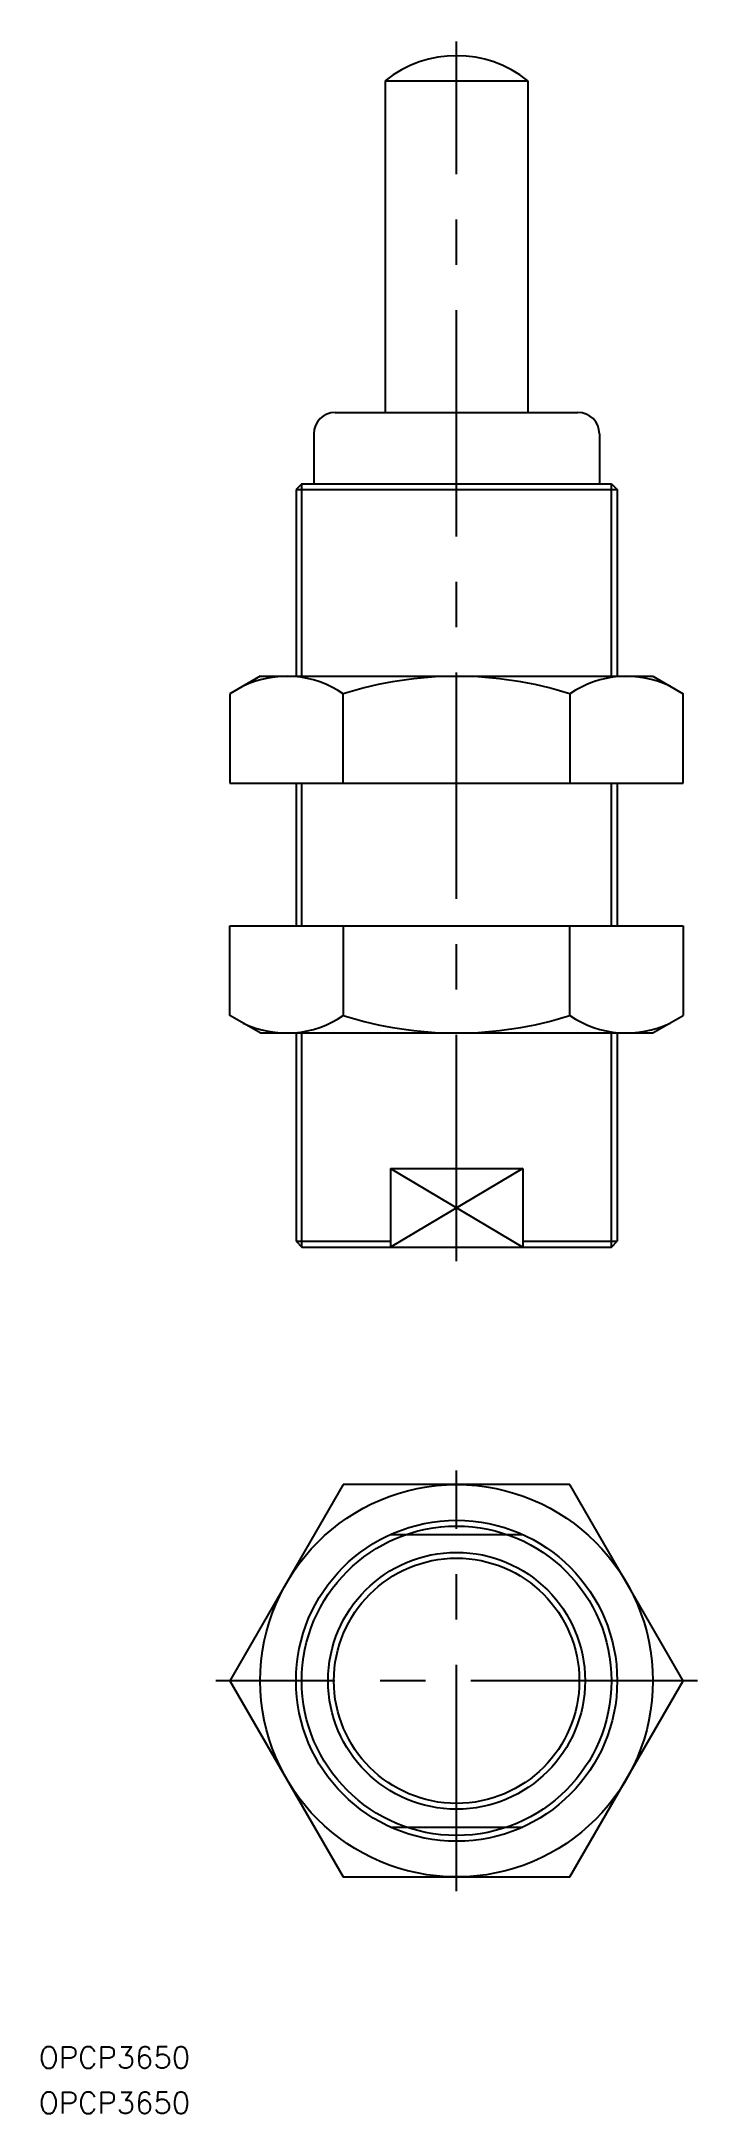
# Model space of a CAD drawing. Extents: x -58 to 34, y -61 to 230.
import ezdxf

# ---------------------------------------------------------------- set-up
doc = ezdxf.new("R2010")
doc.units = 0
doc.linetypes.add('CENTER', pattern=[50.8, 31.75, -6.35, 6.35, -6.35])
doc.layers.get('0').update_dxf_attribs({"linetype": 'CONTINUOUS'})
doc.layers.add('CENTER', color=1, linetype='CENTER')
doc.styles.get("Standard").update_dxf_attribs({"font": 'txt.shx', "height": 3, "bigfont": 'bigfont.shx'})

# ---------------------------------------------------------------- blocks, each defined once
blk = doc.blocks.new('*U13')
at = {"color": 7, "linetype": 'CONTINUOUS'}
blk.add_text('OPCP3650', height=3, dxfattribs=at).set_placement((-58.55, -60.67))
blk = doc.blocks.new('*U14')
at = {"color": 7, "linetype": 'CONTINUOUS'}
blk.add_text('OPCP3650', height=3, dxfattribs=at).set_placement((-58.55, -54.32))

msp = doc.modelspace()

# ---------------------------------------------------------------- linework, layer by layer
at = {"color": 7, "linetype": 'CONTINUOUS'}
for p, q in [((-10, 224.3), (-10, 177.81)), ((-10, 224.3), (10, 224.3)), ((10, 224.3), (10, 177.81)), ((-17, 177.81), (17, 177.81)), ((-20, 174.81), (-20, 167.81)), ((20, 174.81), (20, 167.81)), ((-21.69, 167.81), (-22.5, 167)), ((-22.5, 167), (-22.5, 140.81)), ((-22.5, 167), (22.5, 167)), ((-21.69, 167.81), (21.69, 167.81)), ((21.69, 167.81), (22.5, 167)), ((22.5, 167), (22.5, 140.81)), ((-27.5, 140.81), (-31.75, 138.35)), ((-27.5, 140.81), (27.5, 140.81)), ((27.5, 140.81), (31.75, 138.35)), ((-31.75, 138.35), (-31.75, 125.81)), ((-15.88, 125.81), (-15.88, 138.35)), ((15.88, 138.35), (15.88, 125.81)), ((31.75, 125.81), (31.75, 138.35)), ((-31.75, 125.81), (31.75, 125.81)), ((-22.5, 125.81), (-22.5, 105.81)), ((22.5, 125.81), (22.5, 105.81)), ((-31.75, 93.27), (-31.75, 105.81)), ((-31.75, 105.81), (31.75, 105.81)), ((-15.88, 105.81), (-15.88, 93.27)), ((15.88, 93.27), (15.88, 105.81)), ((31.75, 105.81), (31.75, 93.27)), ((-27.5, 90.81), (-31.75, 93.27)), ((27.5, 90.81), (31.75, 93.27)), ((-27.5, 90.81), (27.5, 90.81)), ((-22.5, 90.81), (-22.5, 61.62)), ((22.5, 90.81), (22.5, 61.62)), ((-9.27, 71.81), (9.27, 71.81)), ((-9.27, 71.81), (-9.27, 60.81)), ((9.27, 71.81), (9.27, 60.81)), ((-22.5, 61.62), (-9.27, 61.62)), ((-22.5, 61.62), (-21.69, 60.81)), ((9.27, 61.62), (22.5, 61.62)), ((21.69, 60.81), (22.5, 61.62)), ((-21.69, 60.81), (21.69, 60.81)), ((-15.88, 27.5), (-31.75, 0)), ((15.88, 27.5), (-15.88, 27.5)), ((31.75, 0), (15.88, 27.5)), ((-9.27, 20.5), (9.27, 20.5)), ((-31.75, 0), (-15.88, -27.5)), ((15.88, -27.5), (31.75, 0)), ((-9.27, -20.5), (9.27, -20.5)), ((-15.88, -27.5), (15.88, -27.5))]:
    msp.add_line(p, q, dxfattribs=at)
at = {"color": 3, "linetype": 'CONTINUOUS'}
for p, q in [((-21.69, 140.81), (-21.69, 167.81)), ((21.69, 140.81), (21.69, 167.81)), ((-21.69, 105.81), (-21.69, 125.81)), ((21.69, 105.81), (21.69, 125.81)), ((-21.69, 60.81), (-21.69, 90.81)), ((21.69, 60.81), (21.69, 90.81)), ((-9.27, 71.81), (9.27, 60.81)), ((9.27, 71.81), (-9.27, 60.81))]:
    msp.add_line(p, q, dxfattribs=at)
at = {"color": 7, "linetype": 'CONTINUOUS'}
for radius in [27.5, 22.5, 17.19]:
    msp.add_circle((0, 0), radius, dxfattribs=at)
at = {"color": 3, "linetype": 'CONTINUOUS'}
for radius in [21.69, 18]:
    msp.add_circle((0, 0), radius, dxfattribs=at)
at = {"color": 7, "linetype": 'CONTINUOUS'}
for centre, radius, start, end in [((0, 211.81), 16, 51.3178, 128.6822), ((-17, 174.81), 3, 90, 180), ((17, 174.81), 3, 0, 90), ((-23.82, 126.75), 14.06, 55.6158, 115.6158), ((0, 88.27), 52.54, 72.412, 107.588), ((23.82, 126.75), 14.06, 64.3842, 124.3842), ((-23.82, 104.87), 14.06, 244.3842, 304.3842), ((0, 143.35), 52.54, 252.412, 287.588), ((23.82, 104.87), 14.06, 235.6158, 295.6158)]:
    msp.add_arc(centre, radius, start, end, dxfattribs=at)
at = {"layer": 'CENTER', "color": 1, "linetype": 'CENTER'}
for p, q in [((0, 58.81), (0, 229.81)), ((0, -29.5), (0, 29.5)), ((33.75, 0), (-33.75, 0))]:
    msp.add_line(p, q, dxfattribs=at)

# ---------------------------------------------------------------- block references
at = {"color": 7, "linetype": 'CONTINUOUS'}
for name in ['*U14', '*U13']:
    msp.add_blockref(name, (0, 0), dxfattribs=at)

doc.saveas('drawing.dxf')
